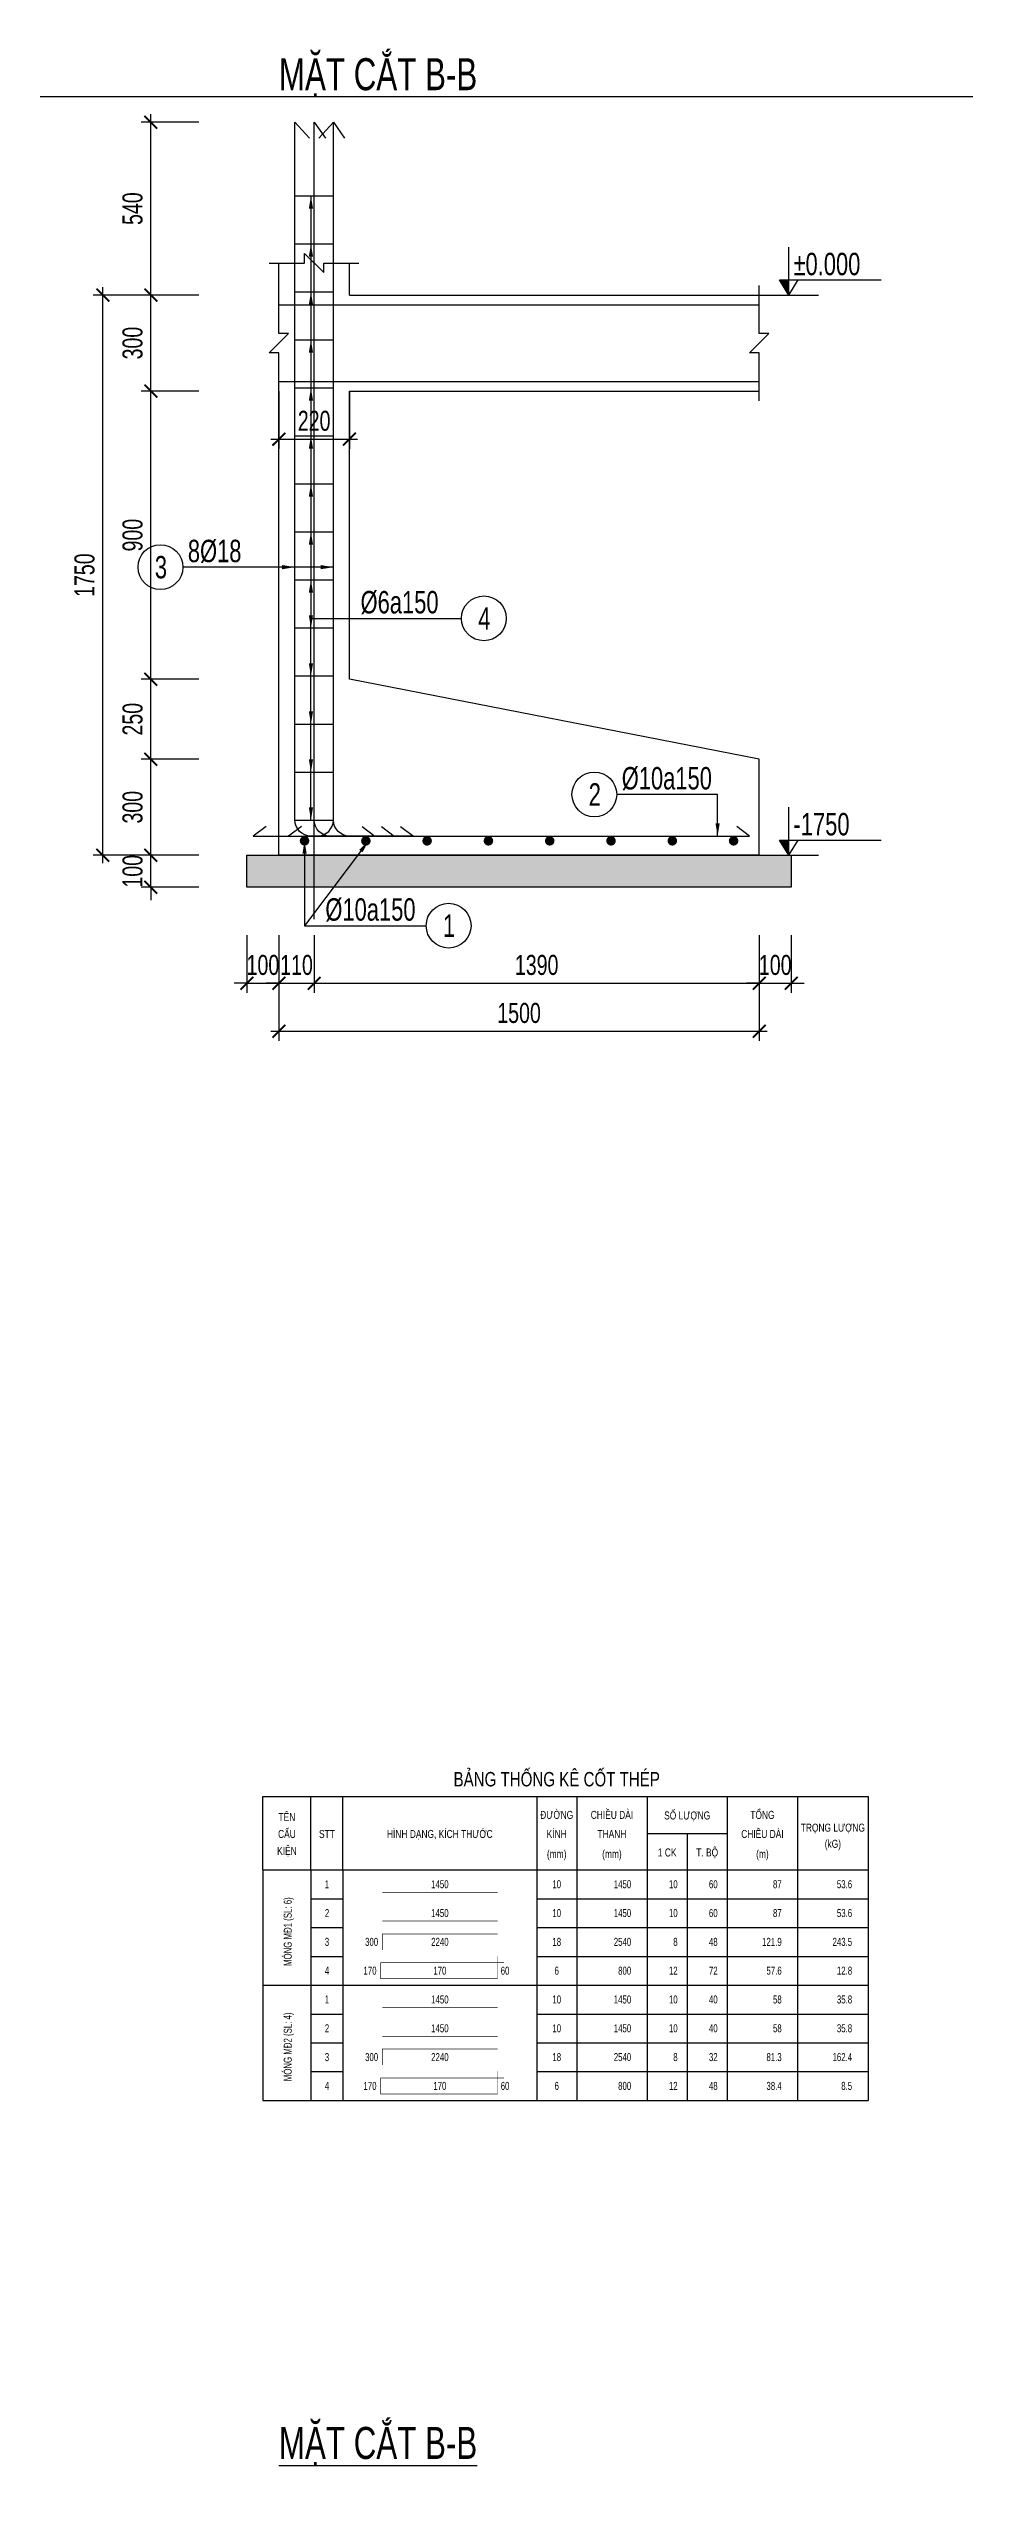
# Model space of a CAD drawing. Header units: inches. Extents: x 442278 to 842836, y -356313 to 59457.
# Drawn here: x 707716 to 710577, y -37917 to -30338 of the extents above; entities that cross this region are included whole.
import ezdxf
from ezdxf.enums import TextEntityAlignment as Align

# ---------------------------------------------------------------- set-up
doc = ezdxf.new("R2010")
doc.units = ezdxf.units.IN
doc.header["$LTSCALE"] = 250
doc.header["$MEASUREMENT"] = 0
doc.linetypes.add('CENTER', pattern=[50.8, 31.75, -6.35, 6.35, -6.35])
for name, color, linetype in [('LA.BT', 7, 'Continuous'), ('LA.DIM', 251, 'Continuous'), ('LA.KHAC', 252, 'Continuous'), ('LA.TC', 3, 'Continuous'), ('LA.TD', 30, 'Continuous'), ('LA.TEXT', 60, 'Continuous'), ('LA.TRUC', 251, 'CENTER'), ('XDIT-MANH', 252, 'Continuous')]:
    doc.layers.add(name, color=color, linetype=linetype)
doc.styles.add('S.BTEXT', font='arial.ttf', dxfattribs={"width": 0.75})
doc.styles.add('S.STEXT', font='arial.ttf', dxfattribs={"width": 0.7})
doc.styles.get("Standard").update_dxf_attribs({"font": 'arial.ttf'})
doc.dimstyles.new('S.DIM25', dxfattribs={"dimtxt": 62.5, "dimasz": 40, "dimexe": 30, "dimexo": 0, "dimgap": 25, "dimtad": 1, "dimdec": 0, "dimzin": 13, "dimdsep": 46, "dimtxsty": 'S.STEXT', "dimblk": 'ARCHTICK', "dimcen": 0, "dimdle": 25, "dimclrd": 251, "dimclre": 251, "dimclrt": 60, "dimadec": 0, "dimazin": 0, "dimtfac": 1, "dimtdec": 0, "dimtix": 1, "dimtmove": 2, "dimatfit": 3, "dimfxl": 1, "dimtolj": 1, "dimtzin": 13, "dimarcsym": 0})

# ---------------------------------------------------------------- blocks, each defined once
blk = doc.blocks.new('TH.2')
at = {"layer": 'LA.TC', "const_width": 2}
blk.add_lwpolyline([(222.5, 20), (582.5, 20)], dxfattribs=at)
at = {"layer": 'LA.TEXT', "style": 'S.STEXT', "width": 0.7}
for tag, p in [('SH', (50, 45)), ('L2', (402.5, 45)), ('DK', (767.5, 45))]:
    blk.add_attdef(tag, text='', height=25, dxfattribs=at).set_placement(p, align=Align.MIDDLE)
for tag, p in [('DAI', (1000, 45)), ('SL1', (1145, 45)), ('SLA', (1270, 45)), ('DT', (1470, 45)), ('TL', (1690, 45))]:
    blk.add_attdef(tag, text='', height=25, dxfattribs=at).set_placement(p, align=Align.MIDDLE_RIGHT)
blk = doc.blocks.new('TH.6')
at = {"layer": 'LA.TC', "const_width": 2}
blk.add_lwpolyline([(582.5, 70), (222.5, 70), (222.5, 20)], dxfattribs=at)
at = {"layer": 'LA.TEXT', "style": 'S.STEXT', "width": 0.7}
for tag, p in [('SH', (50, 45)), ('L2', (402.5, 45)), ('DK', (767.5, 45))]:
    blk.add_attdef(tag, text='', height=25, dxfattribs=at).set_placement(p, align=Align.MIDDLE)
for tag, p in [('L1', (209.8, 45)), ('DAI', (1000, 45)), ('SL1', (1145, 45)), ('SLA', (1270, 45)), ('DT', (1470, 45)), ('TL', (1690, 45))]:
    blk.add_attdef(tag, text='', height=25, dxfattribs=at).set_placement(p, align=Align.MIDDLE_RIGHT)
blk = doc.blocks.new('TH.14')
at = {"layer": 'LA.TC', "const_width": 2}
blk.add_lwpolyline([(582.5, 90), (582.5, 20), (217.5, 20), (217.5, 70), (602.5, 70)], dxfattribs=at)
at = {"layer": 'LA.TEXT', "style": 'S.STEXT', "width": 0.7}
for tag, p in [('SH', (50, 45)), ('L2', (402.5, 45)), ('DK', (767.5, 45))]:
    blk.add_attdef(tag, text='', height=25, dxfattribs=at).set_placement(p, align=Align.MIDDLE)
for tag, p in [('L1', (204.7, 45)), ('DAI', (1000, 45)), ('SL1', (1145, 45)), ('SLA', (1270, 45)), ('DT', (1470, 45)), ('TL', (1690, 45))]:
    blk.add_attdef(tag, text='', height=25, dxfattribs=at).set_placement(p, align=Align.MIDDLE_RIGHT)
blk.add_attdef('M', text='', height=25, dxfattribs=at).set_placement((592.5, 45), align=Align.MIDDLE_LEFT)
blk = doc.blocks.new('_ArchTick')
at = {"color": 0, "linetype": 'ByBlock', "const_width": 0.15}
blk.add_lwpolyline([(-0.5, -0.5), (0.5, 0.5)], dxfattribs=at)
blk = doc.blocks.new('*D376')
at = {"layer": 'DEFPOINTS', "color": 0, "transparency": 16777216}
for p in [(708435.8, -31408), (708655.8, -31408), (708655.8, -31558)]:
    blk.add_point(p, dxfattribs=at)
at = {"layer": 'LA.DIM', "color": 251, "lineweight": -2, "transparency": 16777216}
for p, q in [((708435.8, -31408), (708435.8, -31588)), ((708655.8, -31408), (708655.8, -31588)), ((708410.8, -31558), (708680.8, -31558))]:
    blk.add_line(p, q, dxfattribs=at)
at = {"layer": 'LA.DIM', "color": 251, "lineweight": -2, "transparency": 16777216, "xscale": 40, "yscale": 40, "zscale": 40, "rotation": 180}
blk.add_blockref('_ArchTick', (708435.8, -31558), dxfattribs=at)
at = {"layer": 'LA.DIM', "color": 251, "lineweight": -2, "transparency": 16777216, "xscale": 40, "yscale": 40, "zscale": 40}
blk.add_blockref('_ArchTick', (708655.8, -31558), dxfattribs=at)
at = {"layer": 'LA.DIM', "color": 60, "transparency": 16777216, "insert": (708545.8, -31501.1), "char_height": 62.5, "attachment_point": 5, "style": 'S.STEXT'}
blk.add_mtext('\\A1;220', dxfattribs=at)
blk = doc.blocks.new('*D377')
at = {"layer": 'DEFPOINTS', "color": 0, "transparency": 16777216}
for p in [(708035.8, -32858), (708185.8, -32858), (708185.8, -32958)]:
    blk.add_point(p, dxfattribs=at)
at = {"layer": 'LA.DIM', "color": 251, "lineweight": -2, "transparency": 16777216}
for p, q in [((708185.8, -32858), (708005.8, -32858)), ((708035.8, -32858), (708035.8, -32818)), ((708035.8, -32958), (708035.8, -32858)), ((708185.8, -32958), (708005.8, -32958)), ((708035.8, -32958), (708035.8, -32998))]:
    blk.add_line(p, q, dxfattribs=at)
at = {"layer": 'LA.DIM', "color": 251, "lineweight": -2, "transparency": 16777216, "xscale": 40, "yscale": 40, "zscale": 40}
for p, rotation in [((708035.8, -32858), 270), ((708035.8, -32958), 90)]:
    blk.add_blockref('_ArchTick', p, dxfattribs=dict(at, rotation=rotation))
at = {"layer": 'LA.DIM', "color": 60, "transparency": 16777216, "insert": (707978.9, -32908), "char_height": 62.5, "attachment_point": 5, "rotation": 90, "style": 'S.STEXT'}
blk.add_mtext('\\A1;100', dxfattribs=at)
blk = doc.blocks.new('*D378')
at = {"layer": 'DEFPOINTS', "color": 0, "transparency": 16777216}
for p in [(708035.8, -32558), (708185.8, -32558), (708185.8, -32858)]:
    blk.add_point(p, dxfattribs=at)
at = {"layer": 'LA.DIM', "color": 251, "lineweight": -2, "transparency": 16777216}
for p, q in [((708185.8, -32558), (708005.8, -32558)), ((708035.8, -32883), (708035.8, -32533)), ((708185.8, -32858), (708005.8, -32858))]:
    blk.add_line(p, q, dxfattribs=at)
at = {"layer": 'LA.DIM', "color": 251, "lineweight": -2, "transparency": 16777216, "xscale": 40, "yscale": 40, "zscale": 40}
for p, rotation in [((708035.8, -32558), 90), ((708035.8, -32858), 270)]:
    blk.add_blockref('_ArchTick', p, dxfattribs=dict(at, rotation=rotation))
at = {"layer": 'LA.DIM', "color": 60, "transparency": 16777216, "insert": (707978.9, -32708), "char_height": 62.5, "attachment_point": 5, "rotation": 90, "style": 'S.STEXT'}
blk.add_mtext('\\A1;300', dxfattribs=at)
blk = doc.blocks.new('*D379')
at = {"layer": 'DEFPOINTS', "color": 0, "transparency": 16777216}
for p in [(708035.8, -32308), (708185.8, -32308), (708185.8, -32558)]:
    blk.add_point(p, dxfattribs=at)
at = {"layer": 'LA.DIM', "color": 251, "lineweight": -2, "transparency": 16777216}
for p, q in [((708035.8, -32583), (708035.8, -32283)), ((708185.8, -32308), (708005.8, -32308)), ((708185.8, -32558), (708005.8, -32558))]:
    blk.add_line(p, q, dxfattribs=at)
at = {"layer": 'LA.DIM', "color": 251, "lineweight": -2, "transparency": 16777216, "xscale": 40, "yscale": 40, "zscale": 40}
for p, rotation in [((708035.8, -32308), 90), ((708035.8, -32558), 270)]:
    blk.add_blockref('_ArchTick', p, dxfattribs=dict(at, rotation=rotation))
at = {"layer": 'LA.DIM', "color": 60, "transparency": 16777216, "insert": (707978.9, -32433), "char_height": 62.5, "attachment_point": 5, "rotation": 90, "style": 'S.STEXT'}
blk.add_mtext('\\A1;250', dxfattribs=at)
blk = doc.blocks.new('*D380')
at = {"layer": 'DEFPOINTS', "color": 0, "transparency": 16777216}
for p in [(708035.8, -31408), (708185.8, -31408), (708185.8, -32308)]:
    blk.add_point(p, dxfattribs=at)
at = {"layer": 'LA.DIM', "color": 251, "lineweight": -2, "transparency": 16777216}
for p, q in [((708185.8, -31408), (708005.8, -31408)), ((708035.8, -32333), (708035.8, -31383)), ((708185.8, -32308), (708005.8, -32308))]:
    blk.add_line(p, q, dxfattribs=at)
at = {"layer": 'LA.DIM', "color": 251, "lineweight": -2, "transparency": 16777216, "xscale": 40, "yscale": 40, "zscale": 40}
for p, rotation in [((708035.8, -31408), 90), ((708035.8, -32308), 270)]:
    blk.add_blockref('_ArchTick', p, dxfattribs=dict(at, rotation=rotation))
at = {"layer": 'LA.DIM', "color": 60, "transparency": 16777216, "insert": (707978.9, -31858), "char_height": 62.5, "attachment_point": 5, "rotation": 90, "style": 'S.STEXT'}
blk.add_mtext('\\A1;900', dxfattribs=at)
blk = doc.blocks.new('*D381')
at = {"layer": 'DEFPOINTS', "color": 0, "transparency": 16777216}
for p in [(708035.8, -31108), (708185.8, -31108), (708185.8, -31408)]:
    blk.add_point(p, dxfattribs=at)
at = {"layer": 'LA.DIM', "color": 251, "lineweight": -2, "transparency": 16777216}
for p, q in [((708185.8, -31108), (708005.8, -31108)), ((708035.8, -31433), (708035.8, -31083)), ((708185.8, -31408), (708005.8, -31408))]:
    blk.add_line(p, q, dxfattribs=at)
at = {"layer": 'LA.DIM', "color": 251, "lineweight": -2, "transparency": 16777216, "xscale": 40, "yscale": 40, "zscale": 40}
for p, rotation in [((708035.8, -31108), 90), ((708035.8, -31408), 270)]:
    blk.add_blockref('_ArchTick', p, dxfattribs=dict(at, rotation=rotation))
at = {"layer": 'LA.DIM', "color": 60, "transparency": 16777216, "insert": (707978.9, -31258), "char_height": 62.5, "attachment_point": 5, "rotation": 90, "style": 'S.STEXT'}
blk.add_mtext('\\A1;300', dxfattribs=at)
blk = doc.blocks.new('*D382')
at = {"layer": 'DEFPOINTS', "color": 0, "transparency": 16777216}
for p in [(708035.8, -30568), (708185.8, -30568), (708185.8, -31108)]:
    blk.add_point(p, dxfattribs=at)
at = {"layer": 'LA.DIM', "color": 251, "lineweight": -2, "transparency": 16777216}
for p, q in [((708185.8, -30568), (708005.8, -30568)), ((708035.8, -31133), (708035.8, -30543)), ((708185.8, -31108), (708005.8, -31108))]:
    blk.add_line(p, q, dxfattribs=at)
at = {"layer": 'LA.DIM', "color": 251, "lineweight": -2, "transparency": 16777216, "xscale": 40, "yscale": 40, "zscale": 40}
for p, rotation in [((708035.8, -30568), 90), ((708035.8, -31108), 270)]:
    blk.add_blockref('_ArchTick', p, dxfattribs=dict(at, rotation=rotation))
at = {"layer": 'LA.DIM', "color": 60, "transparency": 16777216, "insert": (707978.9, -30838), "char_height": 62.5, "attachment_point": 5, "rotation": 90, "style": 'S.STEXT'}
blk.add_mtext('\\A1;540', dxfattribs=at)
blk = doc.blocks.new('*D383')
at = {"layer": 'DEFPOINTS', "color": 0, "transparency": 16777216}
for p in [(707885.8, -31108), (708185.8, -31108), (708185.8, -32858)]:
    blk.add_point(p, dxfattribs=at)
at = {"layer": 'LA.DIM', "color": 251, "lineweight": -2, "transparency": 16777216}
for p, q in [((708185.8, -31108), (707855.8, -31108)), ((707885.8, -32883), (707885.8, -31083)), ((708185.8, -32858), (707855.8, -32858))]:
    blk.add_line(p, q, dxfattribs=at)
at = {"layer": 'LA.DIM', "color": 251, "lineweight": -2, "transparency": 16777216, "xscale": 40, "yscale": 40, "zscale": 40}
for p, rotation in [((707885.8, -31108), 90), ((707885.8, -32858), 270)]:
    blk.add_blockref('_ArchTick', p, dxfattribs=dict(at, rotation=rotation))
at = {"layer": 'LA.DIM', "color": 60, "transparency": 16777216, "insert": (707828.9, -31983), "char_height": 62.5, "attachment_point": 5, "rotation": 90, "style": 'S.STEXT'}
blk.add_mtext('\\A1;1750', dxfattribs=at)
blk = doc.blocks.new('*D384')
at = {"layer": 'DEFPOINTS', "color": 0, "transparency": 16777216}
for p in [(708335.8, -33108), (708435.8, -33108), (708435.8, -33258)]:
    blk.add_point(p, dxfattribs=at)
at = {"layer": 'LA.DIM', "color": 251, "lineweight": -2, "transparency": 16777216}
for p, q in [((708335.8, -33108), (708335.8, -33288)), ((708435.8, -33108), (708435.8, -33288)), ((708335.8, -33258), (708295.8, -33258)), ((708335.8, -33258), (708435.8, -33258)), ((708435.8, -33258), (708475.8, -33258))]:
    blk.add_line(p, q, dxfattribs=at)
at = {"layer": 'LA.DIM', "color": 251, "lineweight": -2, "transparency": 16777216, "xscale": 40, "yscale": 40, "zscale": 40}
blk.add_blockref('_ArchTick', (708335.8, -33258), dxfattribs=at)
at = {"layer": 'LA.DIM', "color": 251, "lineweight": -2, "transparency": 16777216, "xscale": 40, "yscale": 40, "zscale": 40, "rotation": 180}
blk.add_blockref('_ArchTick', (708435.8, -33258), dxfattribs=at)
at = {"layer": 'LA.DIM', "color": 60, "transparency": 16777216, "insert": (708385.8, -33201.1), "char_height": 62.5, "attachment_point": 5, "style": 'S.STEXT'}
blk.add_mtext('\\A1;100', dxfattribs=at)
blk = doc.blocks.new('*D385')
at = {"layer": 'DEFPOINTS', "color": 0, "transparency": 16777216}
for p in [(708435.8, -33108), (708545.8, -33108), (708545.8, -33258)]:
    blk.add_point(p, dxfattribs=at)
at = {"layer": 'LA.DIM', "color": 251, "lineweight": -2, "transparency": 16777216}
for p, q in [((708435.8, -33108), (708435.8, -33288)), ((708545.8, -33108), (708545.8, -33288)), ((708435.8, -33258), (708395.8, -33258)), ((708435.8, -33258), (708545.8, -33258)), ((708545.8, -33258), (708585.8, -33258))]:
    blk.add_line(p, q, dxfattribs=at)
at = {"layer": 'LA.DIM', "color": 251, "lineweight": -2, "transparency": 16777216, "xscale": 40, "yscale": 40, "zscale": 40}
blk.add_blockref('_ArchTick', (708435.8, -33258), dxfattribs=at)
at = {"layer": 'LA.DIM', "color": 251, "lineweight": -2, "transparency": 16777216, "xscale": 40, "yscale": 40, "zscale": 40, "rotation": 180}
blk.add_blockref('_ArchTick', (708545.8, -33258), dxfattribs=at)
at = {"layer": 'LA.DIM', "color": 60, "transparency": 16777216, "insert": (708490.8, -33201.1), "char_height": 62.5, "attachment_point": 5, "style": 'S.STEXT'}
blk.add_mtext('\\A1;110', dxfattribs=at)
blk = doc.blocks.new('*D386')
at = {"layer": 'DEFPOINTS', "color": 0, "transparency": 16777216}
for p in [(708545.8, -33108), (709935.8, -33108), (709935.8, -33258)]:
    blk.add_point(p, dxfattribs=at)
at = {"layer": 'LA.DIM', "color": 251, "lineweight": -2, "transparency": 16777216}
for p, q in [((708545.8, -33108), (708545.8, -33288)), ((709935.8, -33108), (709935.8, -33288)), ((708520.8, -33258), (709960.8, -33258))]:
    blk.add_line(p, q, dxfattribs=at)
at = {"layer": 'LA.DIM', "color": 251, "lineweight": -2, "transparency": 16777216, "xscale": 40, "yscale": 40, "zscale": 40, "rotation": 180}
blk.add_blockref('_ArchTick', (708545.8, -33258), dxfattribs=at)
at = {"layer": 'LA.DIM', "color": 251, "lineweight": -2, "transparency": 16777216, "xscale": 40, "yscale": 40, "zscale": 40}
blk.add_blockref('_ArchTick', (709935.8, -33258), dxfattribs=at)
at = {"layer": 'LA.DIM', "color": 60, "transparency": 16777216, "insert": (709240.8, -33201.1), "char_height": 62.5, "attachment_point": 5, "style": 'S.STEXT'}
blk.add_mtext('\\A1;1390', dxfattribs=at)
blk = doc.blocks.new('*D387')
at = {"layer": 'DEFPOINTS', "color": 0, "transparency": 16777216}
for p in [(709935.8, -33108), (710035.8, -33108), (710035.8, -33258)]:
    blk.add_point(p, dxfattribs=at)
at = {"layer": 'LA.DIM', "color": 251, "lineweight": -2, "transparency": 16777216}
for p, q in [((709935.8, -33108), (709935.8, -33288)), ((710035.8, -33108), (710035.8, -33288)), ((709935.8, -33258), (709895.8, -33258)), ((709935.8, -33258), (710035.8, -33258)), ((710035.8, -33258), (710075.8, -33258))]:
    blk.add_line(p, q, dxfattribs=at)
at = {"layer": 'LA.DIM', "color": 251, "lineweight": -2, "transparency": 16777216, "xscale": 40, "yscale": 40, "zscale": 40}
blk.add_blockref('_ArchTick', (709935.8, -33258), dxfattribs=at)
at = {"layer": 'LA.DIM', "color": 251, "lineweight": -2, "transparency": 16777216, "xscale": 40, "yscale": 40, "zscale": 40, "rotation": 180}
blk.add_blockref('_ArchTick', (710035.8, -33258), dxfattribs=at)
at = {"layer": 'LA.DIM', "color": 60, "transparency": 16777216, "insert": (709985.8, -33201.1), "char_height": 62.5, "attachment_point": 5, "style": 'S.STEXT'}
blk.add_mtext('\\A1;100', dxfattribs=at)
blk = doc.blocks.new('*D388')
at = {"layer": 'DEFPOINTS', "color": 0, "transparency": 16777216}
for p in [(708435.8, -33108), (709935.8, -33108), (709935.8, -33408)]:
    blk.add_point(p, dxfattribs=at)
at = {"layer": 'LA.DIM', "color": 251, "lineweight": -2, "transparency": 16777216}
for p, q in [((708435.8, -33108), (708435.8, -33438)), ((709935.8, -33108), (709935.8, -33438)), ((708410.8, -33408), (709960.8, -33408))]:
    blk.add_line(p, q, dxfattribs=at)
at = {"layer": 'LA.DIM', "color": 251, "lineweight": -2, "transparency": 16777216, "xscale": 40, "yscale": 40, "zscale": 40, "rotation": 180}
blk.add_blockref('_ArchTick', (708435.8, -33408), dxfattribs=at)
at = {"layer": 'LA.DIM', "color": 251, "lineweight": -2, "transparency": 16777216, "xscale": 40, "yscale": 40, "zscale": 40}
blk.add_blockref('_ArchTick', (709935.8, -33408), dxfattribs=at)
at = {"layer": 'LA.DIM', "color": 60, "transparency": 16777216, "insert": (709185.8, -33351.1), "char_height": 62.5, "attachment_point": 5, "style": 'S.STEXT'}
blk.add_mtext('\\A1;1500', dxfattribs=at)

msp = doc.modelspace()

# ---------------------------------------------------------------- hatches: boundary and pattern name
at = {"layer": 'LA.KHAC', "linetype": 'Continuous'}
for points in [[(710028.17, -31060.64), (709998.7, -31060.64), (710028.17, -31108)], [(710028.17, -32810.64), (709998.7, -32810.64), (710028.17, -32858)]]:
    msp.add_hatch(color=256, dxfattribs=at).paths.add_polyline_path(points)
at = {"layer": 'LA.KHAC'}
h = msp.add_hatch(dxfattribs=at)
h.set_pattern_fill('AR-CONC', color=256, scale=10, style=0)
h.set_pattern_definition([(50, (57248.84, 0), (71.726018, -6.2752135), [7.5, -82.5]), (355, (57248.84, 0), (-13.875133, 75.219213), [6, -66]), (100.451444, (57254.82, -0.52), (57.850885, 68.943999), [6.374019, -70.114211]), (46.1842, (57248.84, 20), (106.724133, -16.551928), [11.25, -123.75]), (96.635635, (57257.73, 18.62), (93.466195, 97.41186), [9.561034, -105.171376]), (351.184164, (57248.84, 20), (93.466195, 97.41186), [9, -99]), (21, (57258.84, 15), (59.690705, -40.261889), [7.5, -82.5]), (326, (57258.84, 15), (24.331533, 72.5150045), [6, -66]), (71.451445, (57263.814, 11.645), (84.022238, 32.253115), [6.374019, -70.114211]), (37.5, (57248.84, 0), (1.2159855, 33.2893854), [0, -65.2, 0, -67, 0, -66.25]), (7.5, (57248.84, 0), (26.3069537, 39.4411712), [0, -38.2, 0, -63.7, 0, -25.25]), (327.5, (57226.54, 0), (53.3822436, -2.2554872), [0, -25, 0, -78, 0, -103.5]), (317.5, (57216.54, 0), (58.318617, 10.0104982), [0, -32.5, 0, -51.8, 0, -73.5])])
h.paths.add_polyline_path([(708335.84, -32958), (708335.84, -32858), (710035.84, -32858), (710035.84, -32958)])
at = {"layer": 'LA.TC'}
h = msp.add_hatch(color=256, dxfattribs=at)
edge = h.paths.add_edge_path(flags=16)
edge.add_arc((708515.84, -32813), 15, 0, 360)
h = msp.add_hatch(color=256, dxfattribs=at)
edge = h.paths.add_edge_path(flags=16)
edge.add_arc((708707.27, -32813), 15, 0, 360)
h = msp.add_hatch(color=256, dxfattribs=at)
edge = h.paths.add_edge_path(flags=16)
edge.add_arc((708898.7, -32813), 15, 0, 360)
h = msp.add_hatch(color=256, dxfattribs=at)
edge = h.paths.add_edge_path(flags=16)
edge.add_arc((709090.13, -32813), 15, 0, 360)
h = msp.add_hatch(color=256, dxfattribs=at)
edge = h.paths.add_edge_path(flags=16)
edge.add_arc((709281.55, -32813), 15, 0, 360)
h = msp.add_hatch(color=256, dxfattribs=at)
edge = h.paths.add_edge_path(flags=16)
edge.add_arc((709472.98, -32813), 15, 0, 360)
h = msp.add_hatch(color=256, dxfattribs=at)
edge = h.paths.add_edge_path(flags=16)
edge.add_arc((709664.41, -32813), 15, 0, 360)
h = msp.add_hatch(color=256, dxfattribs=at)
edge = h.paths.add_edge_path(flags=16)
edge.add_arc((709855.84, -32813), 15, 0, 360)

# ---------------------------------------------------------------- linework, layer by layer
at = {"layer": 'LA.BT'}
for p, q in [((708435.84, -31108), (708435.84, -31008)), ((708655.84, -31108), (708655.84, -31008)), ((708435.84, -31108), (708435.84, -31108)), ((708655.84, -31108), (709935.84, -31108)), ((708435.84, -32308), (708435.84, -31408)), ((708435.84, -31408), (708435.84, -31408)), ((708655.84, -32308), (708655.84, -31408)), ((708655.84, -31408), (709935.84, -31408)), ((708435.84, -32558), (708435.84, -32308)), ((708435.84, -32308), (708435.84, -32308)), ((709935.84, -32558), (708655.84, -32308)), ((708655.84, -32308), (708655.84, -32308)), ((708435.84, -32858), (708435.84, -32558)), ((709935.84, -32858), (709935.84, -32558)), ((709935.84, -32858), (708435.84, -32858)), ((708385.84, -36028), (708385.84, -35798)), ((708385.84, -35798), (710275.84, -35798)), ((708385.84, -36028), (708385.84, -35798)), ((708385.84, -35798), (710275.84, -35798)), ((708535.84, -36028), (708535.84, -35798)), ((708535.84, -36028), (708535.84, -35798)), ((708635.84, -36028), (708635.84, -35798)), ((708635.84, -36028), (708635.84, -35798)), ((709240.84, -35798), (709240.84, -36028)), ((709240.84, -35798), (709240.84, -36028)), ((709365.84, -35798), (709365.84, -36028)), ((709365.84, -35798), (709365.84, -36028)), ((709585.84, -35798), (709585.84, -36028)), ((709585.84, -35798), (709585.84, -36028)), ((709835.84, -35798), (709835.84, -36028)), ((709835.84, -35798), (709835.84, -36028)), ((710055.84, -35798), (710055.84, -36028)), ((710055.84, -35798), (710055.84, -36028)), ((710275.84, -35798), (710275.84, -36028)), ((710275.84, -35798), (710275.84, -36028)), ((709585.84, -35913.64), (709835.84, -35913.64)), ((709585.84, -35913.64), (709835.84, -35913.64)), ((709710.84, -35913.64), (709710.84, -36028)), ((709710.84, -35913.64), (709710.84, -36028)), ((708385.84, -36028), (710275.84, -36028)), ((708385.84, -36028), (708385.84, -36388)), ((708385.84, -36028), (710275.84, -36028)), ((708535.84, -36028), (708535.84, -36388)), ((708635.84, -36028), (708635.84, -36388)), ((709240.84, -36028), (709240.84, -36388)), ((709365.84, -36028), (709365.84, -36388)), ((709585.84, -36028), (709585.84, -36388)), ((709710.84, -36028), (709710.84, -36388)), ((709835.84, -36028), (709835.84, -36388)), ((710055.84, -36028), (710055.84, -36388)), ((710275.84, -36028), (710275.84, -36388)), ((708535.84, -36118), (708635.84, -36118)), ((709240.84, -36118), (710275.84, -36118)), ((708535.84, -36208), (708635.84, -36208)), ((709240.84, -36208), (710275.84, -36208)), ((708535.84, -36298), (708635.84, -36298)), ((709240.84, -36298), (710275.84, -36298)), ((708385.84, -36388), (710275.84, -36388)), ((708385.84, -36388), (708385.84, -36748)), ((708535.84, -36388), (708535.84, -36748)), ((708635.84, -36388), (708635.84, -36748)), ((709240.84, -36388), (709240.84, -36748)), ((709365.84, -36388), (709365.84, -36748)), ((709585.84, -36388), (709585.84, -36748)), ((709710.84, -36388), (709710.84, -36748)), ((709835.84, -36388), (709835.84, -36748)), ((710055.84, -36388), (710055.84, -36748)), ((710275.84, -36388), (710275.84, -36748)), ((708535.84, -36478), (708635.84, -36478)), ((709240.84, -36478), (710275.84, -36478)), ((708535.84, -36568), (708635.84, -36568)), ((709240.84, -36568), (710275.84, -36568)), ((708535.84, -36658), (708635.84, -36658)), ((709240.84, -36658), (710275.84, -36658)), ((708385.84, -36748), (710275.84, -36748))]:
    msp.add_line(p, q, dxfattribs=at)
at = {"layer": 'LA.DIM'}
for centre in [(708065.84, -31958), (709075.84, -32118), (709420.84, -32668), (708965.84, -33078)]:
    msp.add_circle(centre, 70, dxfattribs=at)
at = {"layer": 'LA.KHAC', "color": 203, "linetype": 'Continuous'}
for p, q in [((710028.17, -31108), (710028.17, -30958.19)), ((710028.17, -31108), (709998.7, -31060.64)), ((709998.7, -31060.64), (710316.62, -31060.64)), ((710028.17, -31108), (710057.63, -31060.64)), ((709935.84, -31108), (710120.49, -31108)), ((710028.17, -32858), (710028.17, -32708.19)), ((710028.17, -32858), (709998.7, -32810.64)), ((709998.7, -32810.64), (710316.62, -32810.64)), ((710028.17, -32858), (710057.63, -32810.64)), ((709935.84, -32858), (710120.49, -32858))]:
    msp.add_line(p, q, dxfattribs=at)
at = {"layer": 'LA.KHAC'}
for points in [[(708405.84, -31008), (708515.84, -31008), (708515.84, -30978), (708575.84, -31038), (708575.84, -31008), (708685.84, -31008)], [(708435.84, -31438), (708435.84, -31288), (708405.84, -31288), (708465.84, -31228), (708435.84, -31228), (708435.84, -31078)], [(709935.84, -31438), (709935.84, -31288), (709905.84, -31288), (709965.84, -31228), (709935.84, -31228), (709935.84, -31078)]]:
    msp.add_lwpolyline(points, dxfattribs=at)
at = {"layer": 'LA.KHAC', "color": 203, "linetype": 'Continuous', "const_width": 4}
for points in [[(710028.17, -30958.19), (710028.17, -30986.13)], [(710028.17, -32708.19), (710028.17, -32736.13)]]:
    msp.add_lwpolyline(points, dxfattribs=at)
at = {"layer": 'LA.KHAC'}
msp.add_lwpolyline([(708335.84, -32958), (708335.84, -32858), (710035.84, -32858), (710035.84, -32958)], close=True, dxfattribs=at)
at = {"layer": 'LA.TC'}
for p, q in [((708435.84, -31138), (709935.84, -31138)), ((708435.84, -31378), (709935.84, -31378))]:
    msp.add_line(p, q, dxfattribs=at)
at = {"layer": 'LA.TC', "extrusion": (-1.22465e-16, 0, -1)}
msp.add_lwpolyline([(-708395.84, -32768), (-708355.84, -32798), (-708555.84, -32798, -0.4142112), (-708605.84, -32748), (-708605.84, -30568), (-708560.84, -30618)], format="xyb", dxfattribs=at)
at = {"layer": 'LA.TC'}
for points in [[(708695.84, -32768), (708735.84, -32798), (708535.84, -32798, -0.4142112), (708485.84, -32748), (708485.84, -30568), (708530.84, -30618)], [(708755.84, -32768), (708795.84, -32798), (708595.84, -32798, -0.4142112), (708545.84, -32748), (708545.84, -30568), (708580.84, -30618)], [(708815.84, -32768), (708855.84, -32798), (708655.84, -32798, -0.4142112), (708605.84, -32748), (708605.84, -30568), (708640.84, -30618)]]:
    msp.add_lwpolyline(points, format="xyb", dxfattribs=at)
msp.add_lwpolyline([(708505.84, -32768), (708465.84, -32798), (709905.84, -32798), (709865.84, -32768)], dxfattribs=at)
at = {"layer": 'LA.TD'}
for points in [[(708485.84, -30798), (708605.84, -30798)], [(708485.84, -30948), (708605.84, -30948)], [(708485.84, -31098), (708605.84, -31098)], [(708485.84, -31248), (708605.84, -31248)], [(708485.84, -31398), (708605.84, -31398)], [(708485.84, -31548), (708605.84, -31548)], [(708485.84, -31698), (708605.84, -31698)], [(708485.84, -31848), (708605.84, -31848)], [(708485.84, -31998), (708605.84, -31998)], [(708485.84, -32148), (708605.84, -32148)], [(708485.84, -32298), (708605.84, -32298)], [(708485.84, -32448), (708605.84, -32448)], [(708485.84, -32598), (708605.84, -32598)], [(708485.84, -32748), (708605.84, -32748)]]:
    msp.add_lwpolyline(points, dxfattribs=at)
at = {"layer": 'LA.TRUC', "ltscale": 5}
msp.add_line((708545.84, -33058), (708545.84, -30608), dxfattribs=at)
at = {"layer": 'XDIT-MANH'}
msp.add_lwpolyline([(694698.51, -30487.41), (720714.86, -30487.41), (720714.86, -43605.61), (694698.51, -43605.61)], close=True, dxfattribs=at)

# ---------------------------------------------------------------- block references
at = {"layer": 'LA.TEXT'}
for name, p, values in [('TH.2', (708535.98, -36117.59), {'L2': '1450', 'TL': '53.6', 'DT': '87', 'SLA': '60', 'SL1': '10', 'DAI': '1450', 'DK': '10', 'SH': '1'}), ('TH.2', (708535.98, -36207.59), {'L2': '1450', 'TL': '53.6', 'DT': '87', 'SLA': '60', 'SL1': '10', 'DAI': '1450', 'DK': '10', 'SH': '2'}), ('TH.14', (708535.98, -36387.59), {'TL': '12.8', 'DT': '57.6', 'SLA': '72', 'SL1': '12', 'DAI': '800', 'DK': '6', 'M': '60', 'L2': '170', 'L1': '170', 'SH': '4'}), ('TH.6', (708535.98, -36297.59), {'L1': '300', 'L2': '2240', 'SH': '3', 'DAI': '2540', 'DK': '18', 'SL1': '8', 'SLA': '48', 'TL': '243.5', 'DT': '121.9'}), ('TH.2', (708535.98, -36477.59), {'L2': '1450', 'TL': '35.8', 'DT': '58', 'SLA': '40', 'SL1': '10', 'DAI': '1450', 'DK': '10', 'SH': '1'}), ('TH.2', (708535.98, -36567.59), {'L2': '1450', 'TL': '35.8', 'DT': '58', 'SLA': '40', 'SL1': '10', 'DAI': '1450', 'DK': '10', 'SH': '2'}), ('TH.6', (708535.98, -36657.59), {'L1': '300', 'L2': '2240', 'SH': '3', 'DAI': '2540', 'DK': '18', 'SL1': '8', 'SLA': '32', 'TL': '162.4', 'DT': '81.3'}), ('TH.14', (708535.98, -36747.59), {'TL': '8.5', 'DT': '38.4', 'SLA': '48', 'SL1': '12', 'DAI': '800', 'DK': '6', 'M': '60', 'L2': '170', 'L1': '170', 'SH': '4'})]:
    msp.add_blockref(name, p, dxfattribs=at).add_auto_attribs(values)

# ---------------------------------------------------------------- texts
at = {"layer": 'LA.TEXT', "style": 'S.STEXT', "width": 0.7}
for s, height, p in [('%%uMẶT CẮT B-B', 100, (708435.84, -30468)), ('%%p0.000', 70, (710042.84, -31046)), ('3', 70, (708048.34, -31993)), ('4', 70, (709058.34, -32153)), ('2', 70, (709403.34, -32703)), ('-1750', 70, (710042.84, -32796)), ('1', 70, (708948.34, -33113)), ('%%uMẶT CẮT B-B', 100, (708435.84, -37868))]:
    msp.add_text(s, height=height, dxfattribs=at).set_placement(p)
at = {"layer": 'LA.TEXT', "width": 0.7}
for s, p in [('8%%c18', (708151.4, -31942.44)), ('%%c6a150', (708690.84, -32102.44)), ('%%c10a150', (709506.4, -32652.44)), ('%%c10a150', (708580.84, -33062.44))]:
    msp.add_text(s, height=70, dxfattribs=at).set_placement(p)
at = {"layer": 'LA.TEXT', "style": 'S.BTEXT', "width": 0.75}
msp.add_text('BẢNG THỐNG KÊ CỐT THÉP', height=45, dxfattribs=at).set_placement((709303.38, -35738), align=Align.MIDDLE)
msp.add_text('BẢNG THỐNG KÊ CỐT THÉP', height=45, dxfattribs=at).set_placement((709303.38, -35738), align=Align.MIDDLE)
for s, p in [('TÊN', (708460.84, -35875.25)), ('TÊN', (708460.84, -35875.25)), ('ĐƯỜNG', (709303.34, -35868.39)), ('ĐƯỜNG', (709303.34, -35868.39)), ('CHIỀU DÀI', (709475.84, -35868.39)), ('CHIỀU DÀI', (709475.84, -35868.39)), ('SỐ LƯỢNG', (709710.84, -35870.25)), ('SỐ LƯỢNG', (709710.84, -35870.25)), ('TỔNG', (709945.84, -35868.39)), ('TỔNG', (709945.84, -35868.39)), ('CẤU', (708460.84, -35927.95)), ('CẤU', (708460.84, -35927.95)), ('STT', (708585.84, -35928.06)), ('STT', (708585.84, -35928.06)), ('HÌNH DẠNG, KÍCH THƯỚC', (708938.34, -35928.06)), ('HÌNH DẠNG, KÍCH THƯỚC', (708938.34, -35928.06)), ('KÍNH', (709303.34, -35928.06)), ('KÍNH', (709303.34, -35928.06)), ('THANH', (709475.84, -35928.06)), ('THANH', (709475.84, -35928.06)), ('CHIỀU DÀI', (709945.84, -35928.06)), ('CHIỀU DÀI', (709945.84, -35928.06)), ('TRỌNG LƯỢNG', (710165.84, -35908.31)), ('TRỌNG LƯỢNG', (710165.84, -35908.31)), ('KIỆN', (708460.84, -35981)), ('KIỆN', (708460.84, -35981)), ('(mm)', (709303.34, -35990.45)), ('(mm)', (709303.34, -35990.45)), ('(mm)', (709475.84, -35990.45)), ('(mm)', (709475.84, -35990.45)), ('1 CK', (709648.34, -35985.88)), ('1 CK', (709648.34, -35985.88)), ('T. BỘ', (709773.34, -35985.88)), ('T. BỘ', (709773.34, -35985.88)), ('(m)', (709945.84, -35990.45)), ('(m)', (709945.84, -35990.45)), ('(kG)', (710165.84, -35958.78)), ('(kG)', (710165.84, -35958.78))]:
    msp.add_text(s, height=25, dxfattribs=at).set_placement(p, align=Align.CENTER)
at = {"layer": 'LA.TEXT', "style": 'S.STEXT', "width": 0.7}
for s, p in [('MÓNG MĐ1 (SL: 6)', (708475.84, -36328)), ('MÓNG MĐ2 (SL: 4)', (708475.84, -36688))]:
    msp.add_text(s, height=25, rotation=90, dxfattribs=at).set_placement(p)

# ---------------------------------------------------------------- dimensions: what is measured, and where the dimension line sits
at = {"layer": 'LA.DIM'}
for base, p1, p2, picture, middle in [((708035.84, -30568), (708185.84, -31108), (708185.84, -30568), '*D382', (707978.93, -30838)), ((707885.84, -31108), (708185.84, -32858), (708185.84, -31108), '*D383', (707828.93, -31983)), ((708035.84, -31108), (708185.84, -31408), (708185.84, -31108), '*D381', (707978.91, -31258)), ((708035.84, -31408), (708185.84, -32308), (708185.84, -31408), '*D380', (707978.93, -31858)), ((708035.84, -32308), (708185.84, -32558), (708185.84, -32308), '*D379', (707978.93, -32433)), ((708035.84, -32558), (708185.84, -32858), (708185.84, -32558), '*D378', (707978.91, -32708)), ((708035.84, -32858), (708185.84, -32958), (708185.84, -32858), '*D377', (707978.93, -32908))]:
    dim = msp.add_linear_dim(base=base, p1=p1, p2=p2, angle=90, dimstyle='S.DIM25', dxfattribs=at)
    dim.commit()
    dim.dimension.update_dxf_attribs({"geometry": picture, "text_midpoint": middle})
for base, p1, p2, picture, middle in [((708655.84, -31558), (708435.84, -31408), (708655.84, -31408), '*D376', (708545.84, -31501.09)), ((708435.84, -33258), (708335.84, -33108), (708435.84, -33108), '*D384', (708385.84, -33201.09)), ((708545.84, -33258), (708435.84, -33108), (708545.84, -33108), '*D385', (708490.84, -33201.09)), ((709935.84, -33408), (708435.84, -33108), (709935.84, -33108), '*D388', (709185.84, -33351.09)), ((709935.84, -33258), (708545.84, -33108), (709935.84, -33108), '*D386', (709240.84, -33201.07)), ((710035.84, -33258), (709935.84, -33108), (710035.84, -33108), '*D387', (709985.84, -33201.09))]:
    dim = msp.add_linear_dim(base=base, p1=p1, p2=p2, dimstyle='S.DIM25', dxfattribs=at)
    dim.commit()
    dim.dimension.update_dxf_attribs({"geometry": picture, "text_midpoint": middle})

# ---------------------------------------------------------------- leaders
for points in [[(708535.84, -30798), (708535.84, -32118), (708955.84, -32118)], [(708535.84, -30948), (708535.84, -32118), (708955.84, -32118)], [(708535.84, -31098), (708535.84, -32118), (708955.84, -32118)], [(708535.84, -31248), (708535.84, -32118), (708955.84, -32118)], [(708535.84, -31398), (708535.84, -32118), (708955.84, -32118)], [(708535.84, -31548), (708535.84, -32118), (708955.84, -32118)], [(708535.84, -31698), (708535.84, -32118), (708955.84, -32118)], [(708535.84, -31848), (708535.84, -32118), (708955.84, -32118)], [(708605.84, -31958), (708135.84, -31958)], [(708485.84, -31958), (708135.84, -31958)], [(708535.84, -31998), (708535.84, -32118), (708955.84, -32118)], [(708535.84, -32148), (708535.84, -32118), (708955.84, -32118)], [(708535.84, -32748), (708535.84, -32118), (708955.84, -32118)], [(708535.84, -32598), (708535.84, -32118), (708955.84, -32118)], [(708535.84, -32448), (708535.84, -32118), (708955.84, -32118)], [(708535.84, -32298), (708535.84, -32118), (708955.84, -32118)], [(708535.84, -32748), (708535.84, -32118), (709005.84, -32118)], [(709805.84, -32798), (709805.84, -32668), (709490.84, -32668)], [(708515.84, -32813), (708515.84, -33078), (708895.84, -33078)], [(708715.84, -32813), (708515.84, -33078), (708895.84, -33078)]]:
    msp.add_leader(points, dimstyle='S.DIM25', dxfattribs=at)

doc.saveas('drawing.dxf')
